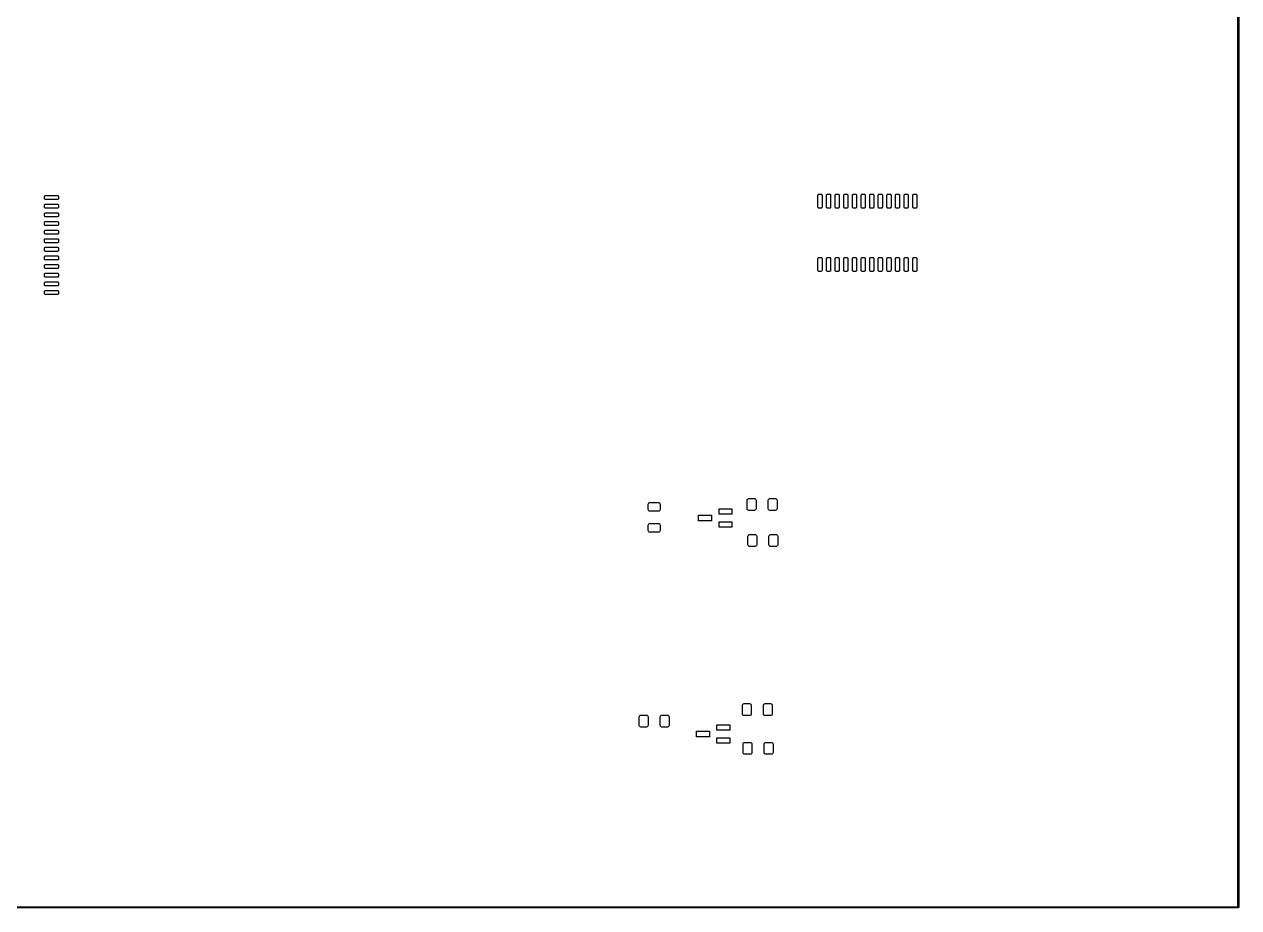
# Model space of a CAD drawing. Extents: x 119 to 479, y -311 to -51.
# Drawn here: x 300.2 to 479.1, y -311.1 to -181 of the extents above; entities that cross this region are included whole.
import ezdxf

# ---------------------------------------------------------------- set-up
doc = ezdxf.new("R2010")
doc.units = 0
doc.layers.add('BLACK', color=7, linetype='CONTINUOUS')

msp = doc.modelspace()

# ---------------------------------------------------------------- linework, layer by layer
at = {"layer": 'BLACK', "linetype": 'CONTINUOUS'}
for p, q in [((478.925, -310.925), (478.925, -51.075)), ((479.075, -51), (479.075, -311)), ((303.225, -206.365), (303.236, -206.308)), ((303.225, -206.665), (303.225, -206.365)), ((303.236, -206.722), (303.225, -206.665)), ((303.236, -206.308), (303.269, -206.259)), ((303.269, -206.771), (303.236, -206.722)), ((303.269, -206.259), (303.318, -206.226)), ((303.318, -206.804), (303.269, -206.771)), ((303.318, -206.226), (303.375, -206.215)), ((303.375, -206.815), (303.318, -206.804)), ((303.375, -206.215), (305.125, -206.215)), ((305.125, -206.815), (303.375, -206.815)), ((305.125, -206.215), (305.182, -206.226)), ((305.182, -206.804), (305.125, -206.815)), ((305.182, -206.226), (305.231, -206.259)), ((305.231, -206.771), (305.182, -206.804)), ((305.231, -206.259), (305.264, -206.308)), ((305.264, -206.722), (305.231, -206.771)), ((305.264, -206.308), (305.275, -206.365)), ((305.275, -206.665), (305.264, -206.722)), ((305.275, -206.365), (305.275, -206.665)), ((417.115, -206.175), (417.126, -206.118)), ((417.115, -207.925), (417.115, -206.175)), ((417.126, -206.118), (417.159, -206.069)), ((417.159, -206.069), (417.208, -206.036)), ((417.208, -206.036), (417.265, -206.025)), ((417.265, -206.025), (417.565, -206.025)), ((417.565, -206.025), (417.622, -206.036)), ((417.622, -206.036), (417.671, -206.069)), ((417.671, -206.069), (417.704, -206.118)), ((417.704, -206.118), (417.715, -206.175)), ((417.715, -206.175), (417.715, -207.925)), ((418.385, -206.175), (418.396, -206.118)), ((418.385, -207.925), (418.385, -206.175)), ((418.396, -206.118), (418.429, -206.069)), ((418.429, -206.069), (418.478, -206.036)), ((418.478, -206.036), (418.535, -206.025)), ((418.535, -206.025), (418.835, -206.025)), ((418.835, -206.025), (418.892, -206.036)), ((418.892, -206.036), (418.941, -206.069)), ((418.941, -206.069), (418.974, -206.118)), ((418.974, -206.118), (418.985, -206.175)), ((418.985, -206.175), (418.985, -207.925)), ((419.655, -206.175), (419.666, -206.118)), ((419.655, -207.925), (419.655, -206.175)), ((419.666, -206.118), (419.699, -206.069)), ((419.699, -206.069), (419.748, -206.036)), ((419.748, -206.036), (419.805, -206.025)), ((419.805, -206.025), (420.105, -206.025)), ((420.105, -206.025), (420.162, -206.036)), ((420.162, -206.036), (420.211, -206.069)), ((420.211, -206.069), (420.244, -206.118)), ((420.244, -206.118), (420.255, -206.175)), ((420.255, -206.175), (420.255, -207.925)), ((420.925, -206.175), (420.936, -206.118)), ((420.925, -207.925), (420.925, -206.175)), ((420.936, -206.118), (420.969, -206.069)), ((420.969, -206.069), (421.018, -206.036)), ((421.018, -206.036), (421.075, -206.025)), ((421.075, -206.025), (421.375, -206.025)), ((421.375, -206.025), (421.432, -206.036)), ((421.432, -206.036), (421.481, -206.069)), ((421.481, -206.069), (421.514, -206.118)), ((421.514, -206.118), (421.525, -206.175)), ((421.525, -206.175), (421.525, -207.925)), ((422.195, -206.175), (422.206, -206.118)), ((422.195, -207.925), (422.195, -206.175)), ((422.206, -206.118), (422.239, -206.069)), ((422.239, -206.069), (422.288, -206.036)), ((422.288, -206.036), (422.345, -206.025)), ((422.345, -206.025), (422.645, -206.025)), ((422.645, -206.025), (422.702, -206.036)), ((422.702, -206.036), (422.751, -206.069)), ((422.751, -206.069), (422.784, -206.118)), ((422.784, -206.118), (422.795, -206.175)), ((422.795, -206.175), (422.795, -207.925)), ((423.465, -206.175), (423.476, -206.118)), ((423.465, -207.925), (423.465, -206.175)), ((423.476, -206.118), (423.509, -206.069)), ((423.509, -206.069), (423.558, -206.036)), ((423.558, -206.036), (423.615, -206.025)), ((423.615, -206.025), (423.915, -206.025)), ((423.915, -206.025), (423.972, -206.036)), ((423.972, -206.036), (424.021, -206.069)), ((424.021, -206.069), (424.054, -206.118)), ((424.054, -206.118), (424.065, -206.175)), ((424.065, -206.175), (424.065, -207.925)), ((424.735, -206.175), (424.746, -206.118)), ((424.735, -207.925), (424.735, -206.175)), ((424.746, -206.118), (424.779, -206.069)), ((424.779, -206.069), (424.828, -206.036)), ((424.828, -206.036), (424.885, -206.025)), ((424.885, -206.025), (425.185, -206.025)), ((425.185, -206.025), (425.242, -206.036)), ((425.242, -206.036), (425.291, -206.069)), ((425.291, -206.069), (425.324, -206.118)), ((425.324, -206.118), (425.335, -206.175)), ((425.335, -206.175), (425.335, -207.925)), ((426.005, -206.175), (426.016, -206.118)), ((426.005, -207.925), (426.005, -206.175)), ((426.016, -206.118), (426.049, -206.069)), ((426.049, -206.069), (426.098, -206.036)), ((426.098, -206.036), (426.155, -206.025)), ((426.155, -206.025), (426.455, -206.025)), ((426.455, -206.025), (426.512, -206.036)), ((426.512, -206.036), (426.561, -206.069)), ((426.561, -206.069), (426.594, -206.118)), ((426.594, -206.118), (426.605, -206.175)), ((426.605, -206.175), (426.605, -207.925)), ((427.275, -206.175), (427.286, -206.118)), ((427.275, -207.925), (427.275, -206.175)), ((427.286, -206.118), (427.319, -206.069)), ((427.319, -206.069), (427.368, -206.036)), ((427.368, -206.036), (427.425, -206.025)), ((427.425, -206.025), (427.725, -206.025)), ((427.725, -206.025), (427.782, -206.036)), ((427.782, -206.036), (427.831, -206.069)), ((427.831, -206.069), (427.864, -206.118)), ((427.864, -206.118), (427.875, -206.175)), ((427.875, -206.175), (427.875, -207.925)), ((428.545, -206.175), (428.556, -206.118)), ((428.545, -207.925), (428.545, -206.175)), ((428.556, -206.118), (428.589, -206.069)), ((428.589, -206.069), (428.638, -206.036)), ((428.638, -206.036), (428.695, -206.025)), ((428.695, -206.025), (428.995, -206.025)), ((428.995, -206.025), (429.052, -206.036)), ((429.052, -206.036), (429.101, -206.069)), ((429.101, -206.069), (429.134, -206.118)), ((429.134, -206.118), (429.145, -206.175)), ((429.145, -206.175), (429.145, -207.925)), ((429.815, -206.175), (429.826, -206.118)), ((429.815, -207.925), (429.815, -206.175)), ((429.826, -206.118), (429.859, -206.069)), ((429.859, -206.069), (429.908, -206.036)), ((429.908, -206.036), (429.965, -206.025)), ((429.965, -206.025), (430.265, -206.025)), ((430.265, -206.025), (430.322, -206.036)), ((430.322, -206.036), (430.371, -206.069)), ((430.371, -206.069), (430.404, -206.118)), ((430.404, -206.118), (430.415, -206.175)), ((430.415, -206.175), (430.415, -207.925)), ((431.085, -206.175), (431.096, -206.118)), ((431.085, -207.925), (431.085, -206.175)), ((431.096, -206.118), (431.129, -206.069)), ((431.129, -206.069), (431.178, -206.036)), ((431.178, -206.036), (431.235, -206.025)), ((431.235, -206.025), (431.535, -206.025)), ((431.535, -206.025), (431.592, -206.036)), ((431.592, -206.036), (431.641, -206.069)), ((431.641, -206.069), (431.674, -206.118)), ((431.674, -206.118), (431.685, -206.175)), ((431.685, -206.175), (431.685, -207.925)), ((303.225, -207.635), (303.236, -207.578)), ((303.225, -207.935), (303.225, -207.635)), ((303.236, -207.992), (303.225, -207.935)), ((303.225, -208.905), (303.236, -208.848)), ((303.225, -209.205), (303.225, -208.905)), ((303.236, -209.262), (303.225, -209.205)), ((303.236, -207.578), (303.269, -207.529)), ((303.269, -208.041), (303.236, -207.992)), ((303.236, -208.848), (303.269, -208.799)), ((303.269, -207.529), (303.318, -207.496)), ((303.318, -208.074), (303.269, -208.041)), ((303.269, -208.799), (303.318, -208.766)), ((303.318, -207.496), (303.375, -207.485)), ((303.375, -208.085), (303.318, -208.074)), ((303.318, -208.766), (303.375, -208.755)), ((303.375, -207.485), (305.125, -207.485)), ((305.125, -208.085), (303.375, -208.085)), ((303.375, -208.755), (305.125, -208.755)), ((305.125, -207.485), (305.182, -207.496)), ((305.182, -208.074), (305.125, -208.085)), ((305.125, -208.755), (305.182, -208.766)), ((305.182, -207.496), (305.231, -207.529)), ((305.231, -208.041), (305.182, -208.074)), ((305.182, -208.766), (305.231, -208.799)), ((305.231, -207.529), (305.264, -207.578)), ((305.264, -207.992), (305.231, -208.041)), ((305.231, -208.799), (305.264, -208.848)), ((305.264, -207.578), (305.275, -207.635)), ((305.275, -207.935), (305.264, -207.992)), ((305.264, -208.848), (305.275, -208.905)), ((305.275, -209.205), (305.264, -209.262)), ((305.275, -207.635), (305.275, -207.935)), ((305.275, -208.905), (305.275, -209.205)), ((417.126, -207.982), (417.115, -207.925)), ((417.159, -208.031), (417.126, -207.982)), ((417.208, -208.064), (417.159, -208.031)), ((417.265, -208.075), (417.208, -208.064)), ((417.565, -208.075), (417.265, -208.075)), ((417.622, -208.064), (417.565, -208.075)), ((417.671, -208.031), (417.622, -208.064)), ((417.704, -207.982), (417.671, -208.031)), ((417.715, -207.925), (417.704, -207.982)), ((418.396, -207.982), (418.385, -207.925)), ((418.429, -208.031), (418.396, -207.982)), ((418.478, -208.064), (418.429, -208.031)), ((418.535, -208.075), (418.478, -208.064)), ((418.835, -208.075), (418.535, -208.075)), ((418.892, -208.064), (418.835, -208.075)), ((418.941, -208.031), (418.892, -208.064)), ((418.974, -207.982), (418.941, -208.031)), ((418.985, -207.925), (418.974, -207.982)), ((419.666, -207.982), (419.655, -207.925)), ((419.699, -208.031), (419.666, -207.982)), ((419.748, -208.064), (419.699, -208.031)), ((419.805, -208.075), (419.748, -208.064)), ((420.105, -208.075), (419.805, -208.075)), ((420.162, -208.064), (420.105, -208.075)), ((420.211, -208.031), (420.162, -208.064)), ((420.244, -207.982), (420.211, -208.031)), ((420.255, -207.925), (420.244, -207.982)), ((420.936, -207.982), (420.925, -207.925)), ((420.969, -208.031), (420.936, -207.982)), ((421.018, -208.064), (420.969, -208.031)), ((421.075, -208.075), (421.018, -208.064)), ((421.375, -208.075), (421.075, -208.075)), ((421.432, -208.064), (421.375, -208.075)), ((421.481, -208.031), (421.432, -208.064)), ((421.514, -207.982), (421.481, -208.031)), ((421.525, -207.925), (421.514, -207.982)), ((422.206, -207.982), (422.195, -207.925)), ((422.239, -208.031), (422.206, -207.982)), ((422.288, -208.064), (422.239, -208.031)), ((422.345, -208.075), (422.288, -208.064)), ((422.645, -208.075), (422.345, -208.075)), ((422.702, -208.064), (422.645, -208.075)), ((422.751, -208.031), (422.702, -208.064)), ((422.784, -207.982), (422.751, -208.031)), ((422.795, -207.925), (422.784, -207.982)), ((423.476, -207.982), (423.465, -207.925)), ((423.509, -208.031), (423.476, -207.982)), ((423.558, -208.064), (423.509, -208.031)), ((423.615, -208.075), (423.558, -208.064)), ((423.915, -208.075), (423.615, -208.075)), ((423.972, -208.064), (423.915, -208.075)), ((424.021, -208.031), (423.972, -208.064)), ((424.054, -207.982), (424.021, -208.031)), ((424.065, -207.925), (424.054, -207.982)), ((424.746, -207.982), (424.735, -207.925)), ((424.779, -208.031), (424.746, -207.982)), ((424.828, -208.064), (424.779, -208.031)), ((424.885, -208.075), (424.828, -208.064)), ((425.185, -208.075), (424.885, -208.075)), ((425.242, -208.064), (425.185, -208.075)), ((425.291, -208.031), (425.242, -208.064)), ((425.324, -207.982), (425.291, -208.031)), ((425.335, -207.925), (425.324, -207.982)), ((426.016, -207.982), (426.005, -207.925)), ((426.049, -208.031), (426.016, -207.982)), ((426.098, -208.064), (426.049, -208.031)), ((426.155, -208.075), (426.098, -208.064)), ((426.455, -208.075), (426.155, -208.075)), ((426.512, -208.064), (426.455, -208.075)), ((426.561, -208.031), (426.512, -208.064)), ((426.594, -207.982), (426.561, -208.031)), ((426.605, -207.925), (426.594, -207.982)), ((427.286, -207.982), (427.275, -207.925)), ((427.319, -208.031), (427.286, -207.982)), ((427.368, -208.064), (427.319, -208.031)), ((427.425, -208.075), (427.368, -208.064)), ((427.725, -208.075), (427.425, -208.075)), ((427.782, -208.064), (427.725, -208.075)), ((427.831, -208.031), (427.782, -208.064)), ((427.864, -207.982), (427.831, -208.031)), ((427.875, -207.925), (427.864, -207.982)), ((428.556, -207.982), (428.545, -207.925)), ((428.589, -208.031), (428.556, -207.982)), ((428.638, -208.064), (428.589, -208.031)), ((428.695, -208.075), (428.638, -208.064)), ((428.995, -208.075), (428.695, -208.075)), ((429.052, -208.064), (428.995, -208.075)), ((429.101, -208.031), (429.052, -208.064)), ((429.134, -207.982), (429.101, -208.031)), ((429.145, -207.925), (429.134, -207.982)), ((429.826, -207.982), (429.815, -207.925)), ((429.859, -208.031), (429.826, -207.982)), ((429.908, -208.064), (429.859, -208.031)), ((429.965, -208.075), (429.908, -208.064)), ((430.265, -208.075), (429.965, -208.075)), ((430.322, -208.064), (430.265, -208.075)), ((430.371, -208.031), (430.322, -208.064)), ((430.404, -207.982), (430.371, -208.031)), ((430.415, -207.925), (430.404, -207.982)), ((431.096, -207.982), (431.085, -207.925)), ((431.129, -208.031), (431.096, -207.982)), ((431.178, -208.064), (431.129, -208.031)), ((431.235, -208.075), (431.178, -208.064)), ((431.535, -208.075), (431.235, -208.075)), ((431.592, -208.064), (431.535, -208.075)), ((431.641, -208.031), (431.592, -208.064)), ((431.674, -207.982), (431.641, -208.031)), ((431.685, -207.925), (431.674, -207.982)), ((303.225, -210.175), (303.236, -210.118)), ((303.225, -210.475), (303.225, -210.175)), ((303.236, -210.532), (303.225, -210.475)), ((303.269, -209.311), (303.236, -209.262)), ((303.236, -210.118), (303.269, -210.069)), ((303.269, -210.581), (303.236, -210.532)), ((303.318, -209.344), (303.269, -209.311)), ((303.269, -210.069), (303.318, -210.036)), ((303.318, -210.614), (303.269, -210.581)), ((303.375, -209.355), (303.318, -209.344)), ((303.318, -210.036), (303.375, -210.025)), ((303.375, -210.625), (303.318, -210.614)), ((305.125, -209.355), (303.375, -209.355)), ((303.375, -210.025), (305.125, -210.025)), ((305.125, -210.625), (303.375, -210.625)), ((305.182, -209.344), (305.125, -209.355)), ((305.125, -210.025), (305.182, -210.036)), ((305.182, -210.614), (305.125, -210.625)), ((305.231, -209.311), (305.182, -209.344)), ((305.182, -210.036), (305.231, -210.069)), ((305.231, -210.581), (305.182, -210.614)), ((305.264, -209.262), (305.231, -209.311)), ((305.231, -210.069), (305.264, -210.118)), ((305.264, -210.532), (305.231, -210.581)), ((305.264, -210.118), (305.275, -210.175)), ((305.275, -210.475), (305.264, -210.532)), ((305.275, -210.175), (305.275, -210.475)), ((303.225, -211.445), (303.236, -211.388)), ((303.225, -211.745), (303.225, -211.445)), ((303.236, -211.802), (303.225, -211.745)), ((303.225, -212.715), (303.236, -212.658)), ((303.225, -213.015), (303.225, -212.715)), ((303.236, -211.388), (303.269, -211.339)), ((303.269, -211.851), (303.236, -211.802)), ((303.236, -212.658), (303.269, -212.609)), ((303.269, -211.339), (303.318, -211.306)), ((303.318, -211.884), (303.269, -211.851)), ((303.269, -212.609), (303.318, -212.576)), ((303.318, -211.306), (303.375, -211.295)), ((303.375, -211.895), (303.318, -211.884)), ((303.318, -212.576), (303.375, -212.565)), ((303.375, -211.295), (305.125, -211.295)), ((305.125, -211.895), (303.375, -211.895)), ((303.375, -212.565), (305.125, -212.565)), ((305.125, -211.295), (305.182, -211.306)), ((305.182, -211.884), (305.125, -211.895)), ((305.125, -212.565), (305.182, -212.576)), ((305.182, -211.306), (305.231, -211.339)), ((305.231, -211.851), (305.182, -211.884)), ((305.182, -212.576), (305.231, -212.609)), ((305.231, -211.339), (305.264, -211.388)), ((305.264, -211.802), (305.231, -211.851)), ((305.231, -212.609), (305.264, -212.658)), ((305.264, -211.388), (305.275, -211.445)), ((305.275, -211.745), (305.264, -211.802)), ((305.264, -212.658), (305.275, -212.715)), ((305.275, -211.445), (305.275, -211.745)), ((305.275, -212.715), (305.275, -213.015)), ((303.236, -213.072), (303.225, -213.015)), ((303.225, -213.985), (303.236, -213.928)), ((303.225, -214.285), (303.225, -213.985)), ((303.236, -214.342), (303.225, -214.285)), ((303.269, -213.121), (303.236, -213.072)), ((303.236, -213.928), (303.269, -213.879)), ((303.269, -214.391), (303.236, -214.342)), ((303.318, -213.154), (303.269, -213.121)), ((303.269, -213.879), (303.318, -213.846)), ((303.318, -214.424), (303.269, -214.391)), ((303.375, -213.165), (303.318, -213.154)), ((303.318, -213.846), (303.375, -213.835)), ((303.375, -214.435), (303.318, -214.424)), ((305.125, -213.165), (303.375, -213.165)), ((303.375, -213.835), (305.125, -213.835)), ((305.125, -214.435), (303.375, -214.435)), ((305.182, -213.154), (305.125, -213.165)), ((305.125, -213.835), (305.182, -213.846)), ((305.182, -214.424), (305.125, -214.435)), ((305.231, -213.121), (305.182, -213.154)), ((305.182, -213.846), (305.231, -213.879)), ((305.231, -214.391), (305.182, -214.424)), ((305.264, -213.072), (305.231, -213.121)), ((305.231, -213.879), (305.264, -213.928)), ((305.264, -214.342), (305.231, -214.391)), ((305.275, -213.015), (305.264, -213.072)), ((305.264, -213.928), (305.275, -213.985)), ((305.275, -214.285), (305.264, -214.342)), ((305.275, -213.985), (305.275, -214.285)), ((303.225, -215.255), (303.236, -215.198)), ((303.225, -215.555), (303.225, -215.255)), ((303.236, -215.612), (303.225, -215.555)), ((303.236, -215.198), (303.269, -215.149)), ((303.269, -215.661), (303.236, -215.612)), ((303.269, -215.149), (303.318, -215.116)), ((303.318, -215.694), (303.269, -215.661)), ((303.318, -215.116), (303.375, -215.105)), ((303.375, -215.705), (303.318, -215.694)), ((303.318, -216.386), (303.375, -216.375)), ((303.375, -215.105), (305.125, -215.105)), ((305.125, -215.705), (303.375, -215.705)), ((303.375, -216.375), (305.125, -216.375)), ((305.125, -215.105), (305.182, -215.116)), ((305.182, -215.694), (305.125, -215.705)), ((305.125, -216.375), (305.182, -216.386)), ((305.182, -215.116), (305.231, -215.149)), ((305.231, -215.661), (305.182, -215.694)), ((305.231, -215.149), (305.264, -215.198)), ((305.264, -215.612), (305.231, -215.661)), ((305.264, -215.198), (305.275, -215.255)), ((305.275, -215.555), (305.264, -215.612)), ((305.275, -215.255), (305.275, -215.555)), ((417.115, -215.475), (417.126, -215.418)), ((417.115, -217.225), (417.115, -215.475)), ((417.126, -215.418), (417.159, -215.369)), ((417.159, -215.369), (417.208, -215.336)), ((417.208, -215.336), (417.265, -215.325)), ((417.265, -215.325), (417.565, -215.325)), ((417.565, -215.325), (417.622, -215.336)), ((417.622, -215.336), (417.671, -215.369)), ((417.671, -215.369), (417.704, -215.418)), ((417.704, -215.418), (417.715, -215.475)), ((417.715, -215.475), (417.715, -217.225)), ((418.385, -215.475), (418.396, -215.418)), ((418.385, -217.225), (418.385, -215.475)), ((418.396, -215.418), (418.429, -215.369)), ((418.429, -215.369), (418.478, -215.336)), ((418.478, -215.336), (418.535, -215.325)), ((418.535, -215.325), (418.835, -215.325)), ((418.835, -215.325), (418.892, -215.336)), ((418.892, -215.336), (418.941, -215.369)), ((418.941, -215.369), (418.974, -215.418)), ((418.974, -215.418), (418.985, -215.475)), ((418.985, -215.475), (418.985, -217.225)), ((419.655, -215.475), (419.666, -215.418)), ((419.655, -217.225), (419.655, -215.475)), ((419.666, -215.418), (419.699, -215.369)), ((419.699, -215.369), (419.748, -215.336)), ((419.748, -215.336), (419.805, -215.325)), ((419.805, -215.325), (420.105, -215.325)), ((420.105, -215.325), (420.162, -215.336)), ((420.162, -215.336), (420.211, -215.369)), ((420.211, -215.369), (420.244, -215.418)), ((420.244, -215.418), (420.255, -215.475)), ((420.255, -215.475), (420.255, -217.225)), ((420.925, -215.475), (420.936, -215.418)), ((420.925, -217.225), (420.925, -215.475)), ((420.936, -215.418), (420.969, -215.369)), ((420.969, -215.369), (421.018, -215.336)), ((421.018, -215.336), (421.075, -215.325)), ((421.075, -215.325), (421.375, -215.325)), ((421.375, -215.325), (421.432, -215.336)), ((421.432, -215.336), (421.481, -215.369)), ((421.481, -215.369), (421.514, -215.418)), ((421.514, -215.418), (421.525, -215.475)), ((421.525, -215.475), (421.525, -217.225)), ((422.195, -215.475), (422.206, -215.418)), ((422.195, -217.225), (422.195, -215.475)), ((422.206, -215.418), (422.239, -215.369)), ((422.239, -215.369), (422.288, -215.336)), ((422.288, -215.336), (422.345, -215.325)), ((422.345, -215.325), (422.645, -215.325)), ((422.645, -215.325), (422.702, -215.336)), ((422.702, -215.336), (422.751, -215.369)), ((422.751, -215.369), (422.784, -215.418)), ((422.784, -215.418), (422.795, -215.475)), ((422.795, -215.475), (422.795, -217.225)), ((423.465, -215.475), (423.476, -215.418)), ((423.465, -217.225), (423.465, -215.475)), ((423.476, -215.418), (423.509, -215.369)), ((423.509, -215.369), (423.558, -215.336)), ((423.558, -215.336), (423.615, -215.325)), ((423.615, -215.325), (423.915, -215.325)), ((423.915, -215.325), (423.972, -215.336)), ((423.972, -215.336), (424.021, -215.369)), ((424.021, -215.369), (424.054, -215.418)), ((424.054, -215.418), (424.065, -215.475)), ((424.065, -215.475), (424.065, -217.225)), ((424.735, -215.475), (424.746, -215.418)), ((424.735, -217.225), (424.735, -215.475)), ((424.746, -215.418), (424.779, -215.369)), ((424.779, -215.369), (424.828, -215.336)), ((424.828, -215.336), (424.885, -215.325)), ((424.885, -215.325), (425.185, -215.325)), ((425.185, -215.325), (425.242, -215.336)), ((425.242, -215.336), (425.291, -215.369)), ((425.291, -215.369), (425.324, -215.418)), ((425.324, -215.418), (425.335, -215.475)), ((425.335, -215.475), (425.335, -217.225)), ((426.005, -215.475), (426.016, -215.418)), ((426.005, -217.225), (426.005, -215.475)), ((426.016, -215.418), (426.049, -215.369)), ((426.049, -215.369), (426.098, -215.336)), ((426.098, -215.336), (426.155, -215.325)), ((426.155, -215.325), (426.455, -215.325)), ((426.455, -215.325), (426.512, -215.336)), ((426.512, -215.336), (426.561, -215.369)), ((426.561, -215.369), (426.594, -215.418)), ((426.594, -215.418), (426.605, -215.475)), ((426.605, -215.475), (426.605, -217.225)), ((427.275, -215.475), (427.286, -215.418)), ((427.275, -217.225), (427.275, -215.475)), ((427.286, -215.418), (427.319, -215.369)), ((427.319, -215.369), (427.368, -215.336)), ((427.368, -215.336), (427.425, -215.325)), ((427.425, -215.325), (427.725, -215.325)), ((427.725, -215.325), (427.782, -215.336)), ((427.782, -215.336), (427.831, -215.369)), ((427.831, -215.369), (427.864, -215.418)), ((427.864, -215.418), (427.875, -215.475)), ((427.875, -215.475), (427.875, -217.225)), ((428.545, -215.475), (428.556, -215.418)), ((428.545, -217.225), (428.545, -215.475)), ((428.556, -215.418), (428.589, -215.369)), ((428.589, -215.369), (428.638, -215.336)), ((428.638, -215.336), (428.695, -215.325)), ((428.695, -215.325), (428.995, -215.325)), ((428.995, -215.325), (429.052, -215.336)), ((429.052, -215.336), (429.101, -215.369)), ((429.101, -215.369), (429.134, -215.418)), ((429.134, -215.418), (429.145, -215.475)), ((429.145, -215.475), (429.145, -217.225)), ((429.815, -215.475), (429.826, -215.418)), ((429.815, -217.225), (429.815, -215.475)), ((429.826, -215.418), (429.859, -215.369)), ((429.859, -215.369), (429.908, -215.336)), ((429.908, -215.336), (429.965, -215.325)), ((429.965, -215.325), (430.265, -215.325)), ((430.265, -215.325), (430.322, -215.336)), ((430.322, -215.336), (430.371, -215.369)), ((430.371, -215.369), (430.404, -215.418)), ((430.404, -215.418), (430.415, -215.475)), ((430.415, -215.475), (430.415, -217.225)), ((431.085, -215.475), (431.096, -215.418)), ((431.085, -217.225), (431.085, -215.475)), ((431.096, -215.418), (431.129, -215.369)), ((431.129, -215.369), (431.178, -215.336)), ((431.178, -215.336), (431.235, -215.325)), ((431.235, -215.325), (431.535, -215.325)), ((431.535, -215.325), (431.592, -215.336)), ((431.592, -215.336), (431.641, -215.369)), ((431.641, -215.369), (431.674, -215.418)), ((431.674, -215.418), (431.685, -215.475)), ((431.685, -215.475), (431.685, -217.225)), ((303.225, -216.525), (303.236, -216.468)), ((303.225, -216.825), (303.225, -216.525)), ((303.236, -216.882), (303.225, -216.825)), ((303.225, -217.795), (303.236, -217.738)), ((303.225, -218.095), (303.225, -217.795)), ((303.236, -218.152), (303.225, -218.095)), ((303.236, -216.468), (303.269, -216.419)), ((303.269, -216.931), (303.236, -216.882)), ((303.236, -217.738), (303.269, -217.689)), ((303.269, -218.201), (303.236, -218.152)), ((303.269, -216.419), (303.318, -216.386)), ((303.318, -216.964), (303.269, -216.931)), ((303.269, -217.689), (303.318, -217.656)), ((303.375, -216.975), (303.318, -216.964)), ((303.318, -217.656), (303.375, -217.645)), ((305.125, -216.975), (303.375, -216.975)), ((303.375, -217.645), (305.125, -217.645)), ((305.182, -216.964), (305.125, -216.975)), ((305.125, -217.645), (305.182, -217.656)), ((305.182, -216.386), (305.231, -216.419)), ((305.231, -216.931), (305.182, -216.964)), ((305.182, -217.656), (305.231, -217.689)), ((305.231, -216.419), (305.264, -216.468)), ((305.264, -216.882), (305.231, -216.931)), ((305.231, -217.689), (305.264, -217.738)), ((305.264, -218.152), (305.231, -218.201)), ((305.264, -216.468), (305.275, -216.525)), ((305.275, -216.825), (305.264, -216.882)), ((305.264, -217.738), (305.275, -217.795)), ((305.275, -218.095), (305.264, -218.152)), ((305.275, -216.525), (305.275, -216.825)), ((305.275, -217.795), (305.275, -218.095)), ((417.126, -217.282), (417.115, -217.225)), ((417.159, -217.331), (417.126, -217.282)), ((417.208, -217.364), (417.159, -217.331)), ((417.265, -217.375), (417.208, -217.364)), ((417.565, -217.375), (417.265, -217.375)), ((417.622, -217.364), (417.565, -217.375)), ((417.671, -217.331), (417.622, -217.364)), ((417.704, -217.282), (417.671, -217.331)), ((417.715, -217.225), (417.704, -217.282)), ((418.396, -217.282), (418.385, -217.225)), ((418.429, -217.331), (418.396, -217.282)), ((418.478, -217.364), (418.429, -217.331)), ((418.535, -217.375), (418.478, -217.364)), ((418.835, -217.375), (418.535, -217.375)), ((418.892, -217.364), (418.835, -217.375)), ((418.941, -217.331), (418.892, -217.364)), ((418.974, -217.282), (418.941, -217.331)), ((418.985, -217.225), (418.974, -217.282)), ((419.666, -217.282), (419.655, -217.225)), ((419.699, -217.331), (419.666, -217.282)), ((419.748, -217.364), (419.699, -217.331)), ((419.805, -217.375), (419.748, -217.364)), ((420.105, -217.375), (419.805, -217.375)), ((420.162, -217.364), (420.105, -217.375)), ((420.211, -217.331), (420.162, -217.364)), ((420.244, -217.282), (420.211, -217.331)), ((420.255, -217.225), (420.244, -217.282)), ((420.936, -217.282), (420.925, -217.225)), ((420.969, -217.331), (420.936, -217.282)), ((421.018, -217.364), (420.969, -217.331)), ((421.075, -217.375), (421.018, -217.364)), ((421.375, -217.375), (421.075, -217.375)), ((421.432, -217.364), (421.375, -217.375)), ((421.481, -217.331), (421.432, -217.364)), ((421.514, -217.282), (421.481, -217.331)), ((421.525, -217.225), (421.514, -217.282)), ((422.206, -217.282), (422.195, -217.225)), ((422.239, -217.331), (422.206, -217.282)), ((422.288, -217.364), (422.239, -217.331)), ((422.345, -217.375), (422.288, -217.364)), ((422.645, -217.375), (422.345, -217.375)), ((422.702, -217.364), (422.645, -217.375)), ((422.751, -217.331), (422.702, -217.364)), ((422.784, -217.282), (422.751, -217.331)), ((422.795, -217.225), (422.784, -217.282)), ((423.476, -217.282), (423.465, -217.225)), ((423.509, -217.331), (423.476, -217.282)), ((423.558, -217.364), (423.509, -217.331)), ((423.615, -217.375), (423.558, -217.364)), ((423.915, -217.375), (423.615, -217.375)), ((423.972, -217.364), (423.915, -217.375)), ((424.021, -217.331), (423.972, -217.364)), ((424.054, -217.282), (424.021, -217.331)), ((424.065, -217.225), (424.054, -217.282)), ((424.746, -217.282), (424.735, -217.225)), ((424.779, -217.331), (424.746, -217.282)), ((424.828, -217.364), (424.779, -217.331)), ((424.885, -217.375), (424.828, -217.364)), ((425.185, -217.375), (424.885, -217.375)), ((425.242, -217.364), (425.185, -217.375)), ((425.291, -217.331), (425.242, -217.364)), ((425.324, -217.282), (425.291, -217.331)), ((425.335, -217.225), (425.324, -217.282)), ((426.016, -217.282), (426.005, -217.225)), ((426.049, -217.331), (426.016, -217.282)), ((426.098, -217.364), (426.049, -217.331)), ((426.155, -217.375), (426.098, -217.364)), ((426.455, -217.375), (426.155, -217.375)), ((426.512, -217.364), (426.455, -217.375)), ((426.561, -217.331), (426.512, -217.364)), ((426.594, -217.282), (426.561, -217.331)), ((426.605, -217.225), (426.594, -217.282)), ((427.286, -217.282), (427.275, -217.225)), ((427.319, -217.331), (427.286, -217.282)), ((427.368, -217.364), (427.319, -217.331)), ((427.425, -217.375), (427.368, -217.364)), ((427.725, -217.375), (427.425, -217.375)), ((427.782, -217.364), (427.725, -217.375)), ((427.831, -217.331), (427.782, -217.364)), ((427.864, -217.282), (427.831, -217.331)), ((427.875, -217.225), (427.864, -217.282)), ((428.556, -217.282), (428.545, -217.225)), ((428.589, -217.331), (428.556, -217.282)), ((428.638, -217.364), (428.589, -217.331)), ((428.695, -217.375), (428.638, -217.364)), ((428.995, -217.375), (428.695, -217.375)), ((429.052, -217.364), (428.995, -217.375)), ((429.101, -217.331), (429.052, -217.364)), ((429.134, -217.282), (429.101, -217.331)), ((429.145, -217.225), (429.134, -217.282)), ((429.826, -217.282), (429.815, -217.225)), ((429.859, -217.331), (429.826, -217.282)), ((429.908, -217.364), (429.859, -217.331)), ((429.965, -217.375), (429.908, -217.364)), ((430.265, -217.375), (429.965, -217.375)), ((430.322, -217.364), (430.265, -217.375)), ((430.371, -217.331), (430.322, -217.364)), ((430.404, -217.282), (430.371, -217.331)), ((430.415, -217.225), (430.404, -217.282)), ((431.096, -217.282), (431.085, -217.225)), ((431.129, -217.331), (431.096, -217.282)), ((431.178, -217.364), (431.129, -217.331)), ((431.235, -217.375), (431.178, -217.364)), ((431.535, -217.375), (431.235, -217.375)), ((431.592, -217.364), (431.535, -217.375)), ((431.641, -217.331), (431.592, -217.364)), ((431.674, -217.282), (431.641, -217.331)), ((431.685, -217.225), (431.674, -217.282)), ((303.225, -219.065), (303.236, -219.008)), ((303.225, -219.365), (303.225, -219.065)), ((303.236, -219.422), (303.225, -219.365)), ((303.236, -219.008), (303.269, -218.959)), ((303.269, -219.471), (303.236, -219.422)), ((303.318, -218.234), (303.269, -218.201)), ((303.269, -218.959), (303.318, -218.926)), ((303.318, -219.504), (303.269, -219.471)), ((303.375, -218.245), (303.318, -218.234)), ((303.318, -218.926), (303.375, -218.915)), ((303.375, -219.515), (303.318, -219.504)), ((305.125, -218.245), (303.375, -218.245)), ((303.375, -218.915), (305.125, -218.915)), ((305.125, -219.515), (303.375, -219.515)), ((305.182, -218.234), (305.125, -218.245)), ((305.125, -218.915), (305.182, -218.926)), ((305.182, -219.504), (305.125, -219.515)), ((305.231, -218.201), (305.182, -218.234)), ((305.182, -218.926), (305.231, -218.959)), ((305.231, -219.471), (305.182, -219.504)), ((305.231, -218.959), (305.264, -219.008)), ((305.264, -219.422), (305.231, -219.471)), ((305.264, -219.008), (305.275, -219.065)), ((305.275, -219.365), (305.264, -219.422)), ((305.275, -219.065), (305.275, -219.365)), ((303.225, -220.335), (303.236, -220.278)), ((303.225, -220.635), (303.225, -220.335)), ((303.236, -220.692), (303.225, -220.635)), ((303.236, -220.278), (303.269, -220.229)), ((303.269, -220.741), (303.236, -220.692)), ((303.269, -220.229), (303.318, -220.196)), ((303.318, -220.774), (303.269, -220.741)), ((303.318, -220.196), (303.375, -220.185)), ((303.375, -220.785), (303.318, -220.774)), ((303.375, -220.185), (305.125, -220.185)), ((305.125, -220.785), (303.375, -220.785)), ((305.125, -220.185), (305.182, -220.196)), ((305.182, -220.774), (305.125, -220.785)), ((305.182, -220.196), (305.231, -220.229)), ((305.231, -220.741), (305.182, -220.774)), ((305.231, -220.229), (305.264, -220.278)), ((305.264, -220.692), (305.231, -220.741)), ((305.264, -220.278), (305.275, -220.335)), ((305.275, -220.635), (305.264, -220.692)), ((305.275, -220.335), (305.275, -220.635)), ((392.125, -251.65), (392.144, -251.554)), ((392.125, -252.45), (392.125, -251.65)), ((392.144, -251.554), (392.198, -251.473)), ((392.198, -251.473), (392.279, -251.419)), ((392.279, -251.419), (392.375, -251.4)), ((392.375, -251.4), (393.625, -251.4)), ((393.625, -251.4), (393.721, -251.419)), ((393.721, -251.419), (393.802, -251.473)), ((393.802, -251.473), (393.856, -251.554)), ((393.856, -251.554), (393.875, -251.65)), ((393.875, -251.65), (393.875, -252.45)), ((406.7, -251.075), (406.719, -250.979)), ((406.7, -252.325), (406.7, -251.075)), ((406.719, -250.979), (406.773, -250.898)), ((406.773, -250.898), (406.854, -250.844)), ((406.854, -250.844), (406.95, -250.825)), ((406.95, -250.825), (407.75, -250.825)), ((407.75, -250.825), (407.846, -250.844)), ((407.846, -250.844), (407.927, -250.898)), ((407.927, -250.898), (407.981, -250.979)), ((407.981, -250.979), (408, -251.075)), ((408, -251.075), (408, -252.325)), ((409.8, -251.075), (409.819, -250.979)), ((409.8, -252.325), (409.8, -251.075)), ((409.819, -250.979), (409.873, -250.898)), ((409.873, -250.898), (409.954, -250.844)), ((409.954, -250.844), (410.05, -250.825)), ((410.05, -250.825), (410.85, -250.825)), ((410.85, -250.825), (410.946, -250.844)), ((410.946, -250.844), (411.027, -250.898)), ((411.027, -250.898), (411.081, -250.979)), ((411.081, -250.979), (411.1, -251.075)), ((411.1, -251.075), (411.1, -252.325)), ((392.144, -252.546), (392.125, -252.45)), ((392.198, -252.627), (392.144, -252.546)), ((392.279, -252.681), (392.198, -252.627)), ((392.375, -252.7), (392.279, -252.681)), ((393.625, -252.7), (392.375, -252.7)), ((393.721, -252.681), (393.625, -252.7)), ((393.802, -252.627), (393.721, -252.681)), ((393.856, -252.546), (393.802, -252.627)), ((393.875, -252.45), (393.856, -252.546)), ((399.55, -254.1), (399.55, -253.3)), ((399.55, -253.3), (401.45, -253.3)), ((401.45, -253.3), (401.45, -254.1)), ((402.55, -253.15), (402.55, -252.35)), ((402.55, -252.35), (404.45, -252.35)), ((404.45, -253.15), (402.55, -253.15)), ((404.45, -252.35), (404.45, -253.15)), ((406.719, -252.421), (406.7, -252.325)), ((406.773, -252.502), (406.719, -252.421)), ((406.854, -252.556), (406.773, -252.502)), ((406.95, -252.575), (406.854, -252.556)), ((407.75, -252.575), (406.95, -252.575)), ((407.846, -252.556), (407.75, -252.575)), ((407.927, -252.502), (407.846, -252.556)), ((407.981, -252.421), (407.927, -252.502)), ((408, -252.325), (407.981, -252.421)), ((409.819, -252.421), (409.8, -252.325)), ((409.873, -252.502), (409.819, -252.421)), ((409.954, -252.556), (409.873, -252.502)), ((410.05, -252.575), (409.954, -252.556)), ((410.85, -252.575), (410.05, -252.575)), ((410.946, -252.556), (410.85, -252.575)), ((411.027, -252.502), (410.946, -252.556)), ((411.081, -252.421), (411.027, -252.502)), ((411.1, -252.325), (411.081, -252.421)), ((392.125, -254.75), (392.144, -254.654)), ((392.125, -255.55), (392.125, -254.75)), ((392.144, -255.646), (392.125, -255.55)), ((392.144, -254.654), (392.198, -254.573)), ((392.198, -255.727), (392.144, -255.646)), ((392.198, -254.573), (392.279, -254.519)), ((392.279, -254.519), (392.375, -254.5)), ((392.375, -254.5), (393.625, -254.5)), ((393.625, -254.5), (393.721, -254.519)), ((393.721, -254.519), (393.802, -254.573)), ((393.802, -254.573), (393.856, -254.654)), ((393.856, -255.646), (393.802, -255.727)), ((393.856, -254.654), (393.875, -254.75)), ((393.875, -255.55), (393.856, -255.646)), ((393.875, -254.75), (393.875, -255.55)), ((401.45, -254.1), (399.55, -254.1)), ((402.55, -255.05), (402.55, -254.25)), ((402.55, -254.25), (404.45, -254.25)), ((404.45, -255.05), (402.55, -255.05)), ((404.45, -254.25), (404.45, -255.05)), ((392.279, -255.781), (392.198, -255.727)), ((392.375, -255.8), (392.279, -255.781)), ((393.625, -255.8), (392.375, -255.8)), ((393.721, -255.781), (393.625, -255.8)), ((393.802, -255.727), (393.721, -255.781)), ((406.8, -256.375), (406.819, -256.279)), ((406.8, -257.625), (406.8, -256.375)), ((406.819, -256.279), (406.873, -256.198)), ((406.873, -256.198), (406.954, -256.144)), ((406.954, -256.144), (407.05, -256.125)), ((407.05, -256.125), (407.85, -256.125)), ((407.85, -256.125), (407.946, -256.144)), ((407.946, -256.144), (408.027, -256.198)), ((408.027, -256.198), (408.081, -256.279)), ((408.081, -256.279), (408.1, -256.375)), ((408.1, -256.375), (408.1, -257.625)), ((409.9, -256.375), (409.919, -256.279)), ((409.9, -257.625), (409.9, -256.375)), ((409.919, -256.279), (409.973, -256.198)), ((409.973, -256.198), (410.054, -256.144)), ((410.054, -256.144), (410.15, -256.125)), ((410.15, -256.125), (410.95, -256.125)), ((410.95, -256.125), (411.046, -256.144)), ((411.046, -256.144), (411.127, -256.198)), ((411.127, -256.198), (411.181, -256.279)), ((411.181, -256.279), (411.2, -256.375)), ((411.2, -256.375), (411.2, -257.625)), ((406.819, -257.721), (406.8, -257.625)), ((406.873, -257.802), (406.819, -257.721)), ((406.954, -257.856), (406.873, -257.802)), ((407.05, -257.875), (406.954, -257.856)), ((407.85, -257.875), (407.05, -257.875)), ((407.946, -257.856), (407.85, -257.875)), ((408.027, -257.802), (407.946, -257.856)), ((408.081, -257.721), (408.027, -257.802)), ((408.1, -257.625), (408.081, -257.721)), ((409.919, -257.721), (409.9, -257.625)), ((409.973, -257.802), (409.919, -257.721)), ((410.054, -257.856), (409.973, -257.802)), ((410.15, -257.875), (410.054, -257.856)), ((410.95, -257.875), (410.15, -257.875)), ((411.046, -257.856), (410.95, -257.875)), ((411.127, -257.802), (411.046, -257.856)), ((411.181, -257.721), (411.127, -257.802)), ((411.2, -257.625), (411.181, -257.721)), ((406, -281.275), (406.019, -281.179)), ((406, -282.525), (406, -281.275)), ((406.019, -282.621), (406, -282.525)), ((406.019, -281.179), (406.073, -281.098)), ((406.073, -281.098), (406.154, -281.044)), ((406.154, -281.044), (406.25, -281.025)), ((406.25, -281.025), (407.05, -281.025)), ((407.05, -281.025), (407.146, -281.044)), ((407.146, -281.044), (407.227, -281.098)), ((407.227, -281.098), (407.281, -281.179)), ((407.281, -281.179), (407.3, -281.275)), ((407.3, -282.525), (407.281, -282.621)), ((407.3, -281.275), (407.3, -282.525)), ((409.1, -281.275), (409.119, -281.179)), ((409.1, -282.525), (409.1, -281.275)), ((409.119, -282.621), (409.1, -282.525)), ((409.119, -281.179), (409.173, -281.098)), ((409.173, -281.098), (409.254, -281.044)), ((409.254, -281.044), (409.35, -281.025)), ((409.35, -281.025), (410.15, -281.025)), ((410.15, -281.025), (410.246, -281.044)), ((410.246, -281.044), (410.327, -281.098)), ((410.327, -281.098), (410.381, -281.179)), ((410.381, -281.179), (410.4, -281.275)), ((410.4, -282.525), (410.381, -282.621)), ((410.4, -281.275), (410.4, -282.525)), ((390.8, -282.975), (390.819, -282.879)), ((390.8, -284.225), (390.8, -282.975)), ((390.819, -284.321), (390.8, -284.225)), ((390.819, -282.879), (390.873, -282.798)), ((390.873, -284.402), (390.819, -284.321)), ((390.873, -282.798), (390.954, -282.744)), ((390.954, -282.744), (391.05, -282.725)), ((391.05, -282.725), (391.85, -282.725)), ((391.85, -282.725), (391.946, -282.744)), ((391.946, -282.744), (392.027, -282.798)), ((392.027, -282.798), (392.081, -282.879)), ((392.081, -284.321), (392.027, -284.402)), ((392.081, -282.879), (392.1, -282.975)), ((392.1, -284.225), (392.081, -284.321)), ((392.1, -282.975), (392.1, -284.225)), ((393.9, -282.975), (393.919, -282.879)), ((393.9, -284.225), (393.9, -282.975)), ((393.919, -284.321), (393.9, -284.225)), ((393.919, -282.879), (393.973, -282.798)), ((393.973, -284.402), (393.919, -284.321)), ((393.973, -282.798), (394.054, -282.744)), ((394.054, -282.744), (394.15, -282.725)), ((394.15, -282.725), (394.95, -282.725)), ((394.95, -282.725), (395.046, -282.744)), ((395.046, -282.744), (395.127, -282.798)), ((395.127, -282.798), (395.181, -282.879)), ((395.181, -284.321), (395.127, -284.402)), ((395.181, -282.879), (395.2, -282.975)), ((395.2, -284.225), (395.181, -284.321)), ((395.2, -282.975), (395.2, -284.225)), ((402.25, -284.95), (402.25, -284.15)), ((402.25, -284.15), (404.15, -284.15)), ((404.15, -284.15), (404.15, -284.95)), ((406.073, -282.702), (406.019, -282.621)), ((406.154, -282.756), (406.073, -282.702)), ((406.25, -282.775), (406.154, -282.756)), ((407.05, -282.775), (406.25, -282.775)), ((407.146, -282.756), (407.05, -282.775)), ((407.227, -282.702), (407.146, -282.756)), ((407.281, -282.621), (407.227, -282.702)), ((409.173, -282.702), (409.119, -282.621)), ((409.254, -282.756), (409.173, -282.702)), ((409.35, -282.775), (409.254, -282.756)), ((410.15, -282.775), (409.35, -282.775)), ((410.246, -282.756), (410.15, -282.775)), ((410.327, -282.702), (410.246, -282.756)), ((410.381, -282.621), (410.327, -282.702)), ((390.954, -284.456), (390.873, -284.402)), ((391.05, -284.475), (390.954, -284.456)), ((391.85, -284.475), (391.05, -284.475)), ((391.946, -284.456), (391.85, -284.475)), ((392.027, -284.402), (391.946, -284.456)), ((394.054, -284.456), (393.973, -284.402)), ((394.15, -284.475), (394.054, -284.456)), ((394.95, -284.475), (394.15, -284.475)), ((395.046, -284.456), (394.95, -284.475)), ((395.127, -284.402), (395.046, -284.456)), ((399.25, -285.9), (399.25, -285.1)), ((399.25, -285.1), (401.15, -285.1)), ((401.15, -285.9), (399.25, -285.9)), ((401.15, -285.1), (401.15, -285.9)), ((404.15, -284.95), (402.25, -284.95)), ((402.25, -286.85), (402.25, -286.05)), ((402.25, -286.05), (404.15, -286.05)), ((404.15, -286.05), (404.15, -286.85)), ((404.15, -286.85), (402.25, -286.85)), ((406.1, -286.975), (406.119, -286.879)), ((406.1, -288.225), (406.1, -286.975)), ((406.119, -286.879), (406.173, -286.798)), ((406.173, -286.798), (406.254, -286.744)), ((406.254, -286.744), (406.35, -286.725)), ((406.35, -286.725), (407.15, -286.725)), ((407.15, -286.725), (407.246, -286.744)), ((407.246, -286.744), (407.327, -286.798)), ((407.327, -286.798), (407.381, -286.879)), ((407.381, -286.879), (407.4, -286.975)), ((407.4, -286.975), (407.4, -288.225)), ((409.2, -286.975), (409.219, -286.879)), ((409.2, -288.225), (409.2, -286.975)), ((409.219, -286.879), (409.273, -286.798)), ((409.273, -286.798), (409.354, -286.744)), ((409.354, -286.744), (409.45, -286.725)), ((409.45, -286.725), (410.25, -286.725)), ((410.25, -286.725), (410.346, -286.744)), ((410.346, -286.744), (410.427, -286.798)), ((410.427, -286.798), (410.481, -286.879)), ((410.481, -286.879), (410.5, -286.975)), ((410.5, -286.975), (410.5, -288.225)), ((406.119, -288.321), (406.1, -288.225)), ((406.173, -288.402), (406.119, -288.321)), ((406.254, -288.456), (406.173, -288.402)), ((406.35, -288.475), (406.254, -288.456)), ((407.15, -288.475), (406.35, -288.475)), ((407.246, -288.456), (407.15, -288.475)), ((407.327, -288.402), (407.246, -288.456)), ((407.381, -288.321), (407.327, -288.402)), ((407.4, -288.225), (407.381, -288.321)), ((409.219, -288.321), (409.2, -288.225)), ((409.273, -288.402), (409.219, -288.321)), ((409.354, -288.456), (409.273, -288.402)), ((409.45, -288.475), (409.354, -288.456)), ((410.25, -288.475), (409.45, -288.475)), ((410.346, -288.456), (410.25, -288.475)), ((410.427, -288.402), (410.346, -288.456)), ((410.481, -288.321), (410.427, -288.402)), ((410.5, -288.225), (410.481, -288.321)), ((479, -311.075), (119, -311.075)), ((119.075, -310.925), (478.925, -310.925)), ((479.018, -311.068), (479, -311.075)), ((479.037, -311.065), (479.018, -311.068)), ((479.042, -311.06), (479.037, -311.065)), ((479.048, -311.057), (479.042, -311.06)), ((479.058, -311.041), (479.048, -311.057)), ((479.07, -311.026), (479.058, -311.041)), ((479.072, -311.016), (479.07, -311.026)), ((479.074, -311.013), (479.072, -311.016)), ((479.075, -311), (479.073, -311.01)), ((479.073, -311.01), (479.074, -311.013))]:
    msp.add_line(p, q, dxfattribs=at)

doc.saveas('drawing.dxf')
